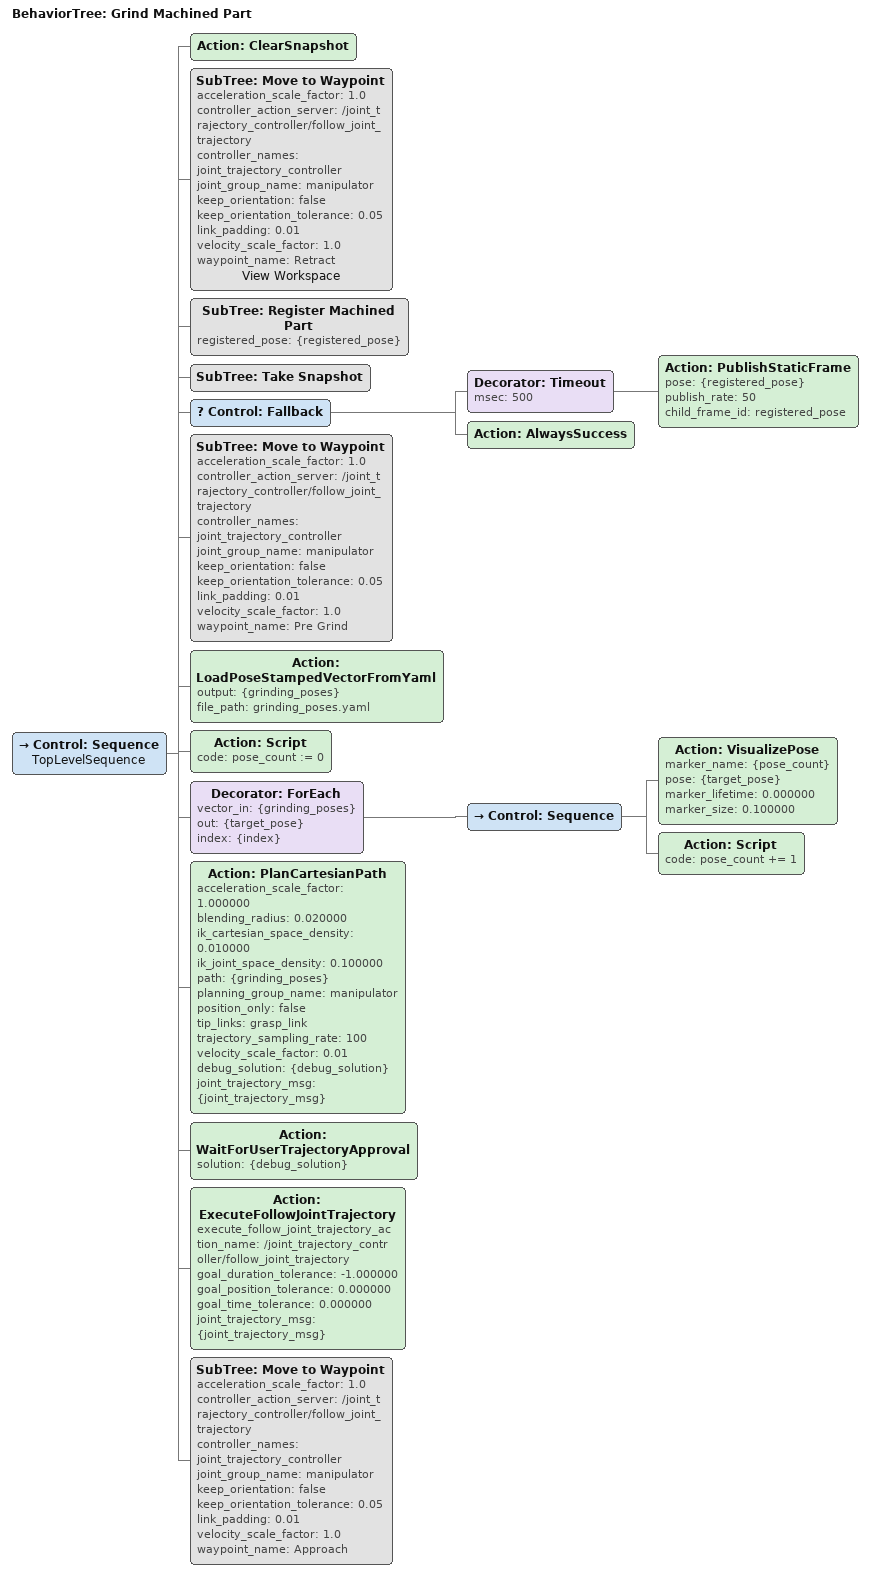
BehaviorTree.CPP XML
<?xml version="1.0" encoding="utf-8" ?>
<root BTCPP_format="4" main_tree_to_execute="Grind Machined Part">
  <BehaviorTree ID="Grind Machined Part" _description="">
    <Control ID="Sequence" name="TopLevelSequence">
      <Action ID="ClearSnapshot" />
      <!--View workspace and register part-->
      <SubTree
        ID="Move to Waypoint"
        acceleration_scale_factor="1.0"
        controller_action_server="/joint_trajectory_controller/follow_joint_trajectory"
        controller_names="joint_trajectory_controller"
        joint_group_name="manipulator"
        keep_orientation="false"
        keep_orientation_tolerance="0.05"
        link_padding="0.01"
        velocity_scale_factor="1.0"
        waypoint_name="Retract"
        name="View Workspace"
      />
      <SubTree
        ID="Register Machined Part"
        registered_pose="{registered_pose}"
      />
      <SubTree ID="Take Snapshot" />
      <!--Publish frame of registered part so we can plan in reference to it-->
      <Control ID="Fallback">
        <Decorator ID="Timeout" msec="500">
          <Action
            ID="PublishStaticFrame"
            pose="{registered_pose}"
            publish_rate="50"
            child_frame_id="registered_pose"
          />
        </Decorator>
        <Action ID="AlwaysSuccess" />
      </Control>
      <!--Move the tool to a pose near the part-->
      <SubTree
        ID="Move to Waypoint"
        acceleration_scale_factor="1.0"
        controller_action_server="/joint_trajectory_controller/follow_joint_trajectory"
        controller_names="joint_trajectory_controller"
        joint_group_name="manipulator"
        keep_orientation="false"
        keep_orientation_tolerance="0.05"
        link_padding="0.01"
        velocity_scale_factor="1.0"
        waypoint_name="Pre Grind"
      />
      <!--Load grinding poses-->
      <Action
        ID="LoadPoseStampedVectorFromYaml"
        output="{grinding_poses}"
        file_path="grinding_poses.yaml"
      />
      <!--Visualize grinding poses-->
      <Action ID="Script" code="pose_count := 0" />
      <Decorator
        ID="ForEach"
        vector_in="{grinding_poses}"
        out="{target_pose}"
        index="{index}"
      >
        <Control ID="Sequence">
          <Action
            ID="VisualizePose"
            marker_name="{pose_count}"
            pose="{target_pose}"
            marker_lifetime="0.000000"
            marker_size="0.100000"
          />
          <Action ID="Script" code="pose_count += 1" />
        </Control>
      </Decorator>
      <!--Plan a Cartesian path that moves the tool tip through the grinding poses-->
      <Action
        ID="PlanCartesianPath"
        acceleration_scale_factor="1.000000"
        blending_radius="0.020000"
        ik_cartesian_space_density="0.010000"
        ik_joint_space_density="0.100000"
        path="{grinding_poses}"
        planning_group_name="manipulator"
        position_only="false"
        tip_links="grasp_link"
        trajectory_sampling_rate="100"
        velocity_scale_factor="0.01"
        debug_solution="{debug_solution}"
        joint_trajectory_msg="{joint_trajectory_msg}"
      />
      <!--Wait for user to approve the grinding path and then execute it-->
      <Action ID="WaitForUserTrajectoryApproval" solution="{debug_solution}" />
      <Action
        ID="ExecuteFollowJointTrajectory"
        execute_follow_joint_trajectory_action_name="/joint_trajectory_controller/follow_joint_trajectory"
        goal_duration_tolerance="-1.000000"
        goal_position_tolerance="0.000000"
        goal_time_tolerance="0.000000"
        joint_trajectory_msg="{joint_trajectory_msg}"
      />
      <!--Move away from the part after completing the grinding path-->
      <SubTree
        ID="Move to Waypoint"
        acceleration_scale_factor="1.0"
        controller_action_server="/joint_trajectory_controller/follow_joint_trajectory"
        controller_names="joint_trajectory_controller"
        joint_group_name="manipulator"
        keep_orientation="false"
        keep_orientation_tolerance="0.05"
        link_padding="0.01"
        velocity_scale_factor="1.0"
        waypoint_name="Approach"
      />
    </Control>
  </BehaviorTree>
</root>
